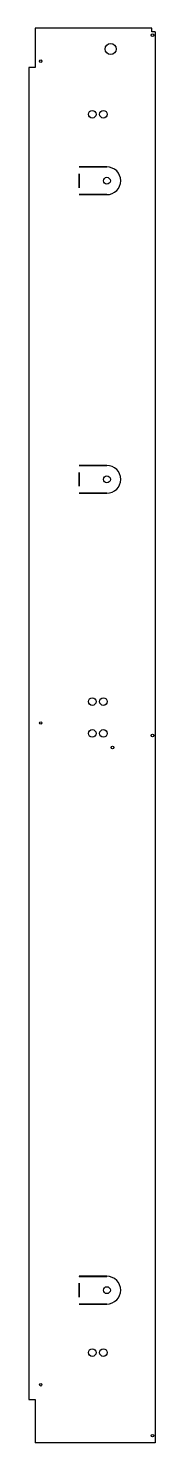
# Model space of a CAD drawing. Header units: millimetres. Extents: x 22 to 204, y -912 to 1128.
import ezdxf

# ---------------------------------------------------------------- set-up
doc = ezdxf.new("R2010")
doc.units = ezdxf.units.MM

msp = doc.modelspace()

# ---------------------------------------------------------------- linework, layer by layer
at = {"color": 7, "linetype": 'Continuous', "lineweight": 25}
for p, q in [((30.8, 1128), (30.8, 1071.5)), ((199, 1128), (30.8, 1128)), ((199, 1123), (199, 1128)), ((204, 1123), (199, 1123)), ((204, 1123), (204, -912)), ((21.5, 1071.5), (21.5, -849.5)), ((30.8, 1071.5), (21.5, 1071.5)), ((134.2, 928), (94.2, 928)), ((94.2, 928), (94.2, 927.9)), ((94.2, 927.9), (134.2, 927.9)), ((94.2, 918), (94.2, 898)), ((94.2, 898), (94.2, 918)), ((94.2, 918), (94.2, 918)), ((94.2, 898), (94.2, 898)), ((134.2, 888), (94.2, 888)), ((94.2, 888), (94.2, 888)), ((94.2, 888), (134.2, 888)), ((134.2, 497.4), (94.2, 497.4)), ((94.2, 497.4), (94.2, 497.4)), ((94.2, 497.4), (134.2, 497.4)), ((94.2, 487.4), (94.2, 467.4)), ((94.2, 467.4), (94.2, 487.4)), ((94.2, 487.4), (94.2, 487.4)), ((94.2, 467.4), (94.2, 467.4)), ((134.2, 457.5), (94.2, 457.5)), ((94.2, 457.5), (94.2, 457.4)), ((94.2, 457.4), (134.2, 457.4)), ((134.2, -672), (94.2, -672)), ((94.2, -672), (94.2, -672.1)), ((94.2, -672.1), (134.2, -672.1)), ((94.2, -682), (94.2, -702)), ((94.2, -702), (94.2, -682)), ((94.2, -682), (94.2, -682)), ((94.2, -702), (94.2, -702)), ((134.2, -712), (94.2, -712)), ((94.2, -712), (94.2, -712)), ((94.2, -712), (134.2, -712)), ((21.5, -849.5), (30.8, -849.5)), ((30.8, -849.5), (30.8, -912)), ((204, -912), (30.8, -912))]:
    msp.add_line(p, q, dxfattribs=at)
for centre, radius in [((139.7, 1098), 8), ((200, 1118), 1.8), ((38.9, 1080.5), 1.8), ((113.2, 1004), 5.5), ((129.2, 1004), 5.5), ((134.2, 908), 5), ((134.2, 477.4), 5), ((113.2, 156.9), 5.5), ((129.2, 156.9), 5.5), ((38.9, 126), 1.8), ((113.2, 111), 5.5), ((129.2, 111), 5.5), ((200, 108), 1.8), ((142.2, 90.5), 2), ((134.2, -692), 5), ((113.2, -782), 5.5), ((129.2, -782), 5.5), ((38.9, -828.5), 1.8), ((200, -902), 1.8)]:
    msp.add_circle(centre, radius, dxfattribs=at)
for centre in [(134.2, 908), (134.2, 908), (134.2, 477.4), (134.2, 477.4), (134.2, -692), (134.2, -692)]:
    msp.add_arc(centre, 20, 270, 90, dxfattribs=at)

doc.saveas('drawing.dxf')
